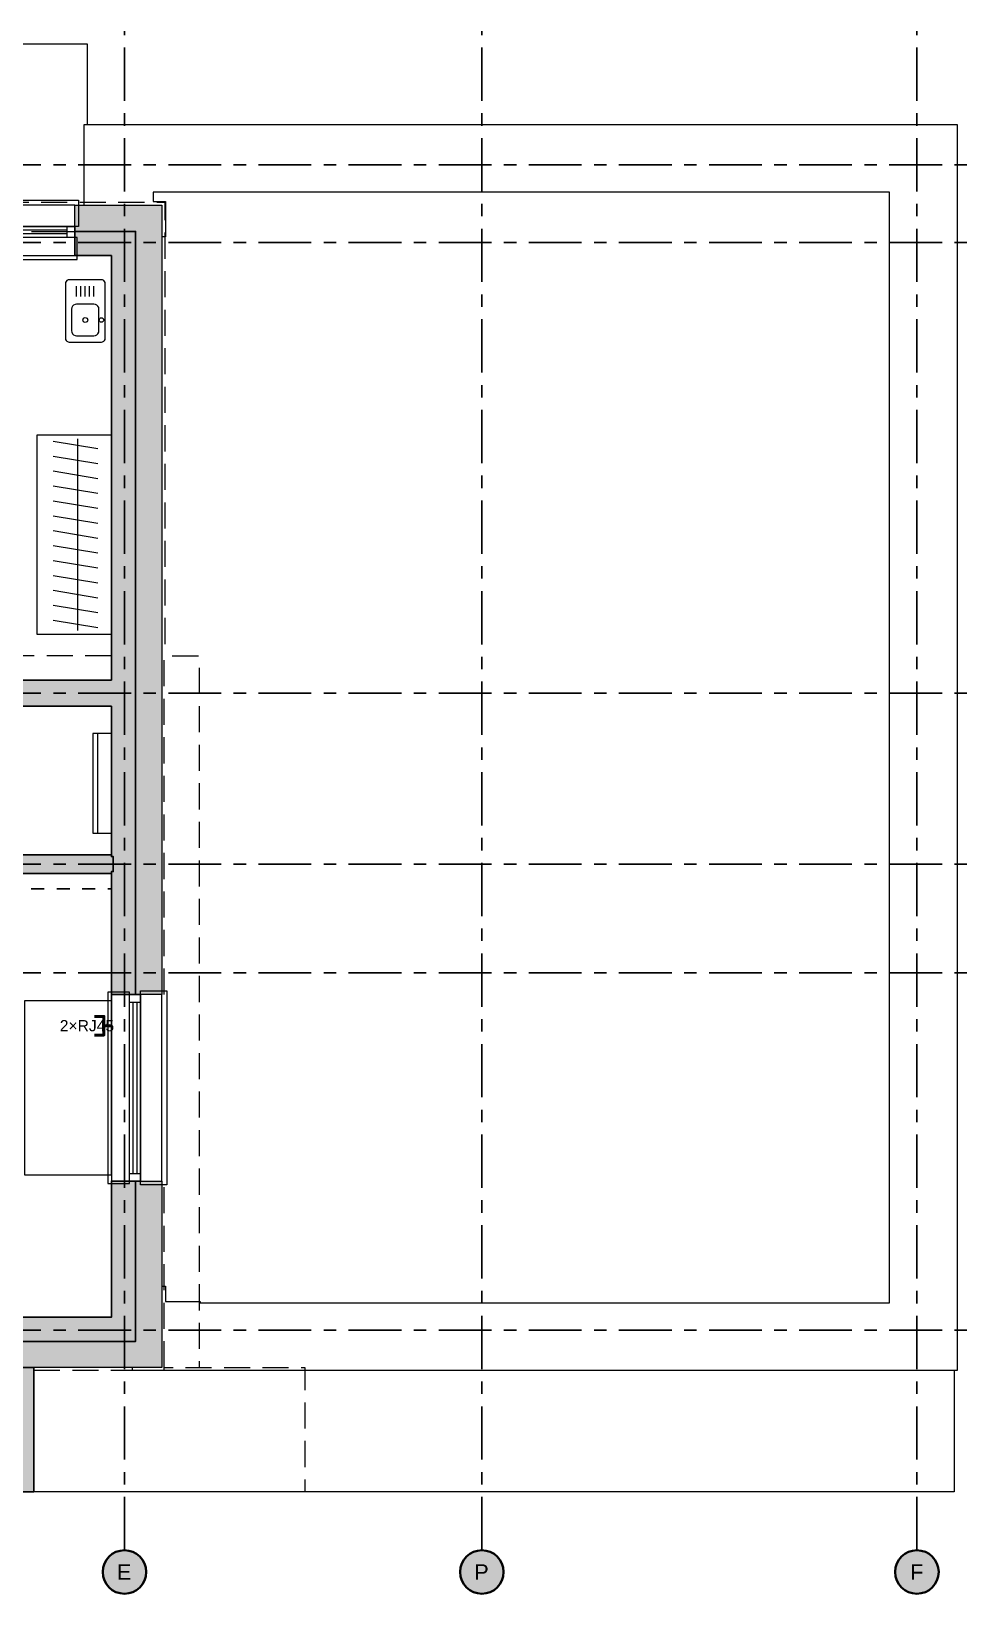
# Model space of a CAD drawing. Header units: metres. Extents: x -3.2 to 18.8, y -2.1 to 10.4.
# Drawn here: x 11.25 to 18.8, y -2.12 to 10.45 of the extents above; entities that cross this region are included whole.
import ezdxf

# ---------------------------------------------------------------- set-up
doc = ezdxf.new("R2010")
doc.units = ezdxf.units.M
for name, pattern in [('KRESKOWA', [5.25, 4.2, -1.05]), ('KRESKOWA_DROBNA', [3.15, 2.1, -1.05]), ('PUNKTOWA', [10.5, 8.4, -1.05, 0, -1.05])]:
    doc.linetypes.add(name, pattern=pattern)
for name, color, linetype, lineweight, true_color in [('E-TELETECH', 5, 'Continuous', 35, 0x0050c8), ('I-OSIE', 8, 'PUNKTOWA', 18, 0x7a7a7a), ('I-PODKLAD', 8, 'Continuous', 18, 0x9a9a9a), ('I-PODKLAD-SCIANY', 8, 'Continuous', 25, 0x6e6e6e), ('I-PODKLAD-WYPELN', 254, 'Continuous', 18, 0xe6e6e6)]:
    doc.layers.add(name, color=color, linetype=linetype, lineweight=lineweight, true_color=true_color)
doc.styles.add('PL_ARIAL', font='arial.ttf')

msp = doc.modelspace()

# ---------------------------------------------------------------- hatches: boundary and pattern name
at = {"layer": 'I-OSIE', "true_color": 0xffffff}
for points in [[(12.175, -1.945), (12.174, -1.922), (12.169, -1.9), (12.162, -1.878), (12.152, -1.858), (12.139, -1.838), (12.124, -1.821), (12.107, -1.806), (12.088, -1.793), (12.067, -1.783), (12.045, -1.776), (12.023, -1.771), (12, -1.77), (11.977, -1.771), (11.955, -1.776), (11.933, -1.783), (11.912, -1.793), (11.893, -1.806), (11.876, -1.821), (11.861, -1.838), (11.848, -1.858), (11.838, -1.878), (11.831, -1.9), (11.826, -1.922), (11.825, -1.945), (11.826, -1.968), (11.831, -1.99), (11.838, -2.012), (11.848, -2.033), (11.861, -2.052), (11.876, -2.069), (11.893, -2.084), (11.912, -2.097), (11.933, -2.107), (11.955, -2.114), (11.977, -2.119), (12, -2.12), (12.023, -2.119), (12.045, -2.114), (12.067, -2.107), (12.088, -2.097), (12.107, -2.084), (12.124, -2.069), (12.139, -2.052), (12.152, -2.033), (12.162, -2.012), (12.169, -1.99), (12.174, -1.968)], [(15.05, -1.945), (15.049, -1.922), (15.044, -1.9), (15.037, -1.878), (15.027, -1.858), (15.014, -1.838), (14.999, -1.821), (14.982, -1.806), (14.963, -1.793), (14.942, -1.783), (14.92, -1.776), (14.898, -1.771), (14.875, -1.77), (14.852, -1.771), (14.83, -1.776), (14.808, -1.783), (14.787, -1.793), (14.768, -1.806), (14.751, -1.821), (14.736, -1.838), (14.723, -1.858), (14.713, -1.878), (14.706, -1.9), (14.701, -1.922), (14.7, -1.945), (14.701, -1.968), (14.706, -1.99), (14.713, -2.012), (14.723, -2.033), (14.736, -2.052), (14.751, -2.069), (14.768, -2.084), (14.787, -2.097), (14.808, -2.107), (14.83, -2.114), (14.852, -2.119), (14.875, -2.12), (14.898, -2.119), (14.92, -2.114), (14.942, -2.107), (14.963, -2.097), (14.982, -2.084), (14.999, -2.069), (15.014, -2.052), (15.027, -2.033), (15.037, -2.012), (15.044, -1.99), (15.049, -1.968)], [(18.55, -1.945), (18.549, -1.922), (18.544, -1.9), (18.537, -1.878), (18.527, -1.858), (18.514, -1.838), (18.499, -1.821), (18.482, -1.806), (18.462, -1.793), (18.442, -1.783), (18.42, -1.776), (18.398, -1.771), (18.375, -1.77), (18.352, -1.771), (18.33, -1.776), (18.308, -1.783), (18.288, -1.793), (18.268, -1.806), (18.251, -1.821), (18.236, -1.838), (18.223, -1.858), (18.213, -1.878), (18.206, -1.9), (18.201, -1.922), (18.2, -1.945), (18.201, -1.968), (18.206, -1.99), (18.213, -2.012), (18.223, -2.033), (18.236, -2.052), (18.251, -2.069), (18.268, -2.084), (18.288, -2.097), (18.308, -2.107), (18.33, -2.114), (18.352, -2.119), (18.375, -2.12), (18.398, -2.119), (18.42, -2.114), (18.442, -2.107), (18.462, -2.097), (18.482, -2.084), (18.499, -2.069), (18.514, -2.052), (18.527, -2.033), (18.537, -2.012), (18.544, -1.99), (18.549, -1.968)]]:
    msp.add_hatch(color=7, dxfattribs=at).paths.add_polyline_path(points)
at = {"layer": 'I-PODKLAD-WYPELN', "true_color": 0xe4e4e4}
h = msp.add_hatch(color=7, dxfattribs=at)
h.paths.add_polyline_path([(11.895, 5.02), (11.895, 5.02), (11.05, 5.02), (11.05, 5.02), (11.05, 5.02), (11.05, 5.035), (11.05, 5.035), (11.05, 5.035), (11.05, 5.035), (11.05, 5.23), (11.05, 5.23), (11.05, 5.23), (11.05, 5.23), (11.05, 5.23), (11.895, 5.23), (11.895, 5.23), (11.895, 5.23), (11.895, 5.23), (11.895, 5.23), (11.895, 8.645), (11.895, 8.645), (11.895, 8.645), (11.895, 8.645), (11.895, 8.645), (11.6, 8.645), (11.6, 8.645), (11.6, 8.645), (11.6, 8.84), (11.6, 8.84), (11.6, 8.84), (11.6, 8.84), (11.6, 9.05), (12.3, 9.05), (12.3, 2.7), (12.09, 2.7), (12.09, 2.7), (12.09, 2.7), (12.09, 2.7), (11.895, 2.7), (11.895, 2.7), (11.895, 2.7), (11.895, 3.675), (8.4, 3.675), (8.4, 3.69), (8.4, 3.825), (11.895, 3.825), (11.895, 5.02)])
h.paths.add_polyline_path([(11.895, 3.81), (11.895, 3.81), (11.895, 3.81), (11.895, 3.81)], flags=0)
h.paths.add_polyline_path([(11.895, 3.69), (11.895, 3.69), (11.895, 3.69), (11.895, 3.69)], flags=0)
h.paths.add_polyline_path([(12.09, 8.66), (12.09, 8.66), (12.09, 8.66), (12.09, 8.66), (12.09, 8.66)], flags=0)
h.paths.add_polyline_path([(12.09, 8.84), (12.09, 8.84), (12.09, 8.84), (12.09, 8.84)], flags=0)
h = msp.add_hatch(color=7, dxfattribs=at)
h.paths.add_polyline_path([(11.12, -0.09), (11.12, -0.09), (11.12, -0.09), (11.12, -0.09), (11.12, -0.09), (11.12, 0.105), (11.12, 0.105), (11.12, 0.105), (11.895, 0.105), (11.895, 0.105), (11.895, 0.105), (11.895, 0.105), (11.895, 0.105), (11.895, 0.105), (11.895, 1.2), (11.895, 1.2), (11.895, 1.2), (12.09, 1.2), (12.09, 1.2), (12.09, 1.2), (12.09, 1.2), (12.3, 1.2), (12.3, -0.3), (12.3, -0.3), (12.3, -0.3), (12.3, -0.3), (11.27, -0.3), (11.27, -1.3), (11.12, -1.3), (11.12, -0.32), (11.12, -0.32), (11.12, -0.3), (11.12, -0.3), (11.12, -0.3), (11.12, -0.3)])
h.paths.add_polyline_path([(12.09, -0.09), (12.09, -0.09), (12.09, -0.09), (12.09, -0.09), (12.09, -0.09), (12.09, -0.09)], flags=0)
h.paths.add_polyline_path([(12.09, 0.09), (12.09, 0.09), (12.09, 0.09), (12.09, 0.09), (12.09, 0.09)], flags=0)

# ---------------------------------------------------------------- linework, layer by layer
at = {"layer": 'E-TELETECH', "linetype": 'KRESKOWA_DROBNA', "lineweight": 25, "ltscale": 0.05, "flags": 128}
msp.add_lwpolyline([(11.895, 2.45), (11.895, 3.55), (6.25, 3.55), (6.25, 3.85)], dxfattribs=at)
at = {"layer": 'E-TELETECH', "lineweight": 50, "ltscale": 0.05}
for points in [[(11.76, 2.375), (11.835, 2.375), (11.835, 2.525), (11.76, 2.525)], [(11.895, 2.45), (11.835, 2.45)]]:
    msp.add_lwpolyline(points, dxfattribs=at)
at = {"layer": 'I-OSIE', "linetype": 'PUNKTOWA', "lineweight": 25, "ltscale": 0.051044, "flags": 128}
for points in [[(12, -1.77), (12, 10.45)], [(14.875, -1.77), (14.875, 10.45)], [(18.375, -1.77), (18.375, 10.45)]]:
    msp.add_lwpolyline(points, dxfattribs=at)
at = {"layer": 'I-OSIE', "linetype": 'PUNKTOWA', "lineweight": 25, "ltscale": 0.050584, "flags": 128}
for points in [[(-2.87, 9.375), (18.8, 9.375)], [(-2.87, 8.75), (18.8, 8.75)], [(-2.87, 5.125), (18.8, 5.125)], [(-2.87, 3.75), (18.8, 3.75)], [(-2.87, 2.875), (18.8, 2.875)], [(-2.87, 0), (18.8, 0)]]:
    msp.add_lwpolyline(points, dxfattribs=at)
at = {"layer": 'I-OSIE', "linetype": 'Continuous', "lineweight": 35, "ltscale": 0.05}
for centre in [(12, -1.945), (14.875, -1.945), (18.375, -1.945)]:
    msp.add_circle(centre, 0.175, dxfattribs=at)
at = {"layer": 'I-PODKLAD', "lineweight": 13, "ltscale": 0.05}
for points in [[(9.4, 9.05), (9.4, 10.35), (11.7, 10.35), (11.7, 9.7)], [(11.675, 9.05), (11.675, 9.7), (18.7, 9.7), (18.7, -0.325), (12.065, -0.325), (12.065, -0.3)], [(12.3, 0.355), (12.33, 0.355), (12.33, 0.23), (12.61, 0.23), (12.61, 0.22), (18.155, 0.22), (18.155, 9.155), (12.23, 9.155), (12.23, 9.08), (12.33, 9.08), (12.33, 8.795), (12.3, 8.795)], [(11.6, 9.05), (10.4, 9.05)], [(11.251, 8.84), (11.6, 8.84)], [(10.4, 8.645), (11.6, 8.645)], [(11.895, 2.7), (11.895, 1.2)], [(12.3, 1.2), (12.3, 2.7)], [(18.675, -0.326), (18.675, -1.3), (12.6, -1.3), (11.271, -1.3)]]:
    msp.add_lwpolyline(points, dxfattribs=at)
at = {"layer": 'I-PODKLAD', "linetype": 'KRESKOWA', "lineweight": 13, "ltscale": 0.05, "flags": 128}
for points in [[(8.565, 9.05), (8.565, 9.075), (12.325, 9.075), (12.325, 5.426)], [(11.895, 5.425), (9.95, 5.425)], [(12.32, 2.7), (12.32, 5.425), (12.6, 5.425), (12.6, -0.299)], [(12.32, -0.299), (12.32, 1.2)], [(11.271, -0.32), (12.32, -0.32), (12.32, -0.3), (13.45, -0.3), (13.45, -1.3), (11.271, -1.3)]]:
    msp.add_lwpolyline(points, dxfattribs=at)
at = {"layer": 'I-PODKLAD', "lineweight": 18, "ltscale": 0.05}
for points in [[(11.63, 8.88), (10.37, 8.88), (10.37, 9.09), (11.63, 9.09)], [(11.6, 8.79), (10.4, 8.79), (10.4, 8.88), (11.6, 8.88)], [(11.62, 8.79), (10.38, 8.79), (10.38, 8.615), (11.62, 8.615)], [(11.845, 8.42), (11.844, 8.429), (11.839, 8.438), (11.833, 8.444), (11.824, 8.449), (11.815, 8.45), (11.555, 8.45), (11.546, 8.449), (11.537, 8.444), (11.531, 8.438), (11.526, 8.429), (11.525, 8.42), (11.525, 7.98), (11.526, 7.971), (11.531, 7.962), (11.537, 7.956), (11.546, 7.951), (11.555, 7.95), (11.815, 7.95), (11.824, 7.951), (11.833, 7.956), (11.839, 7.962), (11.844, 7.971), (11.845, 7.98)], [(11.795, 8.215), (11.793, 8.227), (11.787, 8.239), (11.779, 8.247), (11.767, 8.253), (11.755, 8.255), (11.615, 8.255), (11.603, 8.253), (11.591, 8.247), (11.583, 8.239), (11.577, 8.227), (11.575, 8.215), (11.575, 8.04), (11.577, 8.028), (11.583, 8.016), (11.591, 8.008), (11.603, 8.002), (11.615, 8), (11.755, 8), (11.767, 8.002), (11.779, 8.008), (11.787, 8.016), (11.793, 8.028), (11.795, 8.04)], [(11.895, 4), (11.895, 4.8), (11.745, 4.8), (11.745, 4)], [(12.04, 1.18), (12.04, 2.72), (11.865, 2.72), (11.865, 1.18)], [(12.04, 1.2), (12.04, 2.7), (12.13, 2.7), (12.13, 1.2)], [(12.13, 1.17), (12.13, 2.73), (12.34, 2.73), (12.34, 1.17)]]:
    msp.add_lwpolyline(points, close=True, dxfattribs=at)
for points in [[(11.54, 8.851), (10.46, 8.851)], [(11.54, 8.819), (10.46, 8.819)], [(11.54, 8.79), (11.54, 8.88)], [(11.615, 8.315), (11.615, 8.4)], [(11.65, 8.315), (11.65, 8.4)], [(11.685, 8.315), (11.685, 8.4)], [(11.72, 8.315), (11.72, 8.4)], [(11.755, 8.315), (11.755, 8.4)], [(11.785, 4), (11.785, 4.8)], [(12.04, 2.64), (12.13, 2.64)], [(12.069, 1.26), (12.069, 2.64)], [(12.101, 1.26), (12.101, 2.64)], [(12.04, 1.26), (12.13, 1.26)]]:
    msp.add_lwpolyline(points, dxfattribs=at)
at = {"layer": 'I-PODKLAD', "lineweight": 13, "ltscale": 0.05, "true_color": 0xb8b8b8}
for points in [[(11.895, 5.6), (11.895, 7.2), (11.295, 7.2), (11.295, 5.6)], [(11.895, 1.25), (11.895, 2.65), (11.195, 2.65), (11.195, 1.25)]]:
    msp.add_lwpolyline(points, close=True, dxfattribs=at)
for points in [[(11.625, 5.63), (11.625, 7.17)], [(11.787, 7.09), (11.427, 7.15)], [(11.787, 6.97), (11.427, 7.03)], [(11.787, 6.85), (11.427, 6.91)], [(11.787, 6.73), (11.427, 6.79)], [(11.787, 6.61), (11.427, 6.67)], [(11.787, 6.49), (11.427, 6.55)], [(11.787, 6.37), (11.427, 6.43)], [(11.787, 6.25), (11.427, 6.31)], [(11.787, 6.13), (11.427, 6.19)], [(11.787, 6.01), (11.427, 6.07)], [(11.787, 5.89), (11.427, 5.95)], [(11.787, 5.77), (11.427, 5.83)], [(11.787, 5.65), (11.427, 5.71)]]:
    msp.add_lwpolyline(points, dxfattribs=at)
at = {"layer": 'I-PODKLAD', "lineweight": 13, "ltscale": 0.05}
for centre, radius in [((11.685, 8.127), 0.02), ((11.815, 8.127), 0.018)]:
    msp.add_circle(centre, radius, dxfattribs=at)
at = {"layer": 'I-PODKLAD-SCIANY', "lineweight": 13, "ltscale": 0.05}
msp.add_lwpolyline([(11.6, 8.84), (11.6, 8.84), (11.6, 9.05), (11.6, 9.05), (11.6, 9.05), (12.3, 9.05), (12.3, 9.05), (12.3, 9.05), (12.3, 2.7), (12.3, 2.7), (12.3, 2.7), (12.09, 2.7), (12.09, 2.7), (12.09, 2.7), (12.09, 8.84), (12.09, 8.84), (12.09, 8.84), (12.09, 8.84), (12.09, 8.84), (12.09, 8.84), (12.09, 8.84), (12.09, 8.84), (12.09, 8.84), (12.09, 8.84), (12.09, 8.84), (12.09, 8.84), (12.09, 8.84), (12.09, 8.84), (12.09, 8.84), (12.09, 8.84), (12.09, 8.84), (11.6, 8.84)], close=True, dxfattribs=at)
at = {"layer": 'I-PODKLAD-SCIANY', "lineweight": 25, "ltscale": 0.05}
for points in [[(11.05, 5.23), (11.895, 5.23), (11.895, 5.23), (11.895, 5.23), (11.895, 5.23), (11.895, 5.23), (11.895, 5.23), (11.895, 5.23), (11.895, 5.23), (11.895, 5.23), (11.895, 5.23), (11.895, 5.23), (11.895, 5.23), (11.895, 5.23), (11.895, 5.23), (11.895, 5.23), (11.895, 5.23), (11.895, 5.23), (11.895, 8.645), (11.895, 8.645), (11.895, 8.645), (11.895, 8.645), (11.895, 8.645), (11.895, 8.645), (11.895, 8.645), (11.895, 8.645), (11.895, 8.645), (11.895, 8.645), (11.895, 8.645), (11.895, 8.645), (11.895, 8.645), (11.895, 8.645), (11.895, 8.645), (11.895, 8.645), (11.895, 8.645), (11.6, 8.645), (11.6, 8.645), (11.6, 8.645), (11.6, 8.645), (11.6, 8.645), (11.6, 8.84), (11.6, 8.84), (11.6, 8.84), (11.6, 8.84), (11.6, 8.84), (12.09, 8.84), (12.09, 8.84), (12.09, 8.84), (12.09, 8.84), (12.09, 8.84), (12.09, 2.7), (12.09, 2.7), (12.09, 2.7), (12.09, 2.7), (12.09, 2.7), (11.895, 2.7), (11.895, 2.7), (11.895, 2.7), (11.895, 2.7), (11.895, 3.69), (11.895, 3.69), (11.895, 3.69), (11.895, 3.69), (11.895, 3.69), (11.91, 3.69), (11.91, 3.69), (11.91, 3.69), (11.91, 3.69), (11.91, 3.69), (11.91, 3.69), (11.91, 3.69), (11.91, 3.69), (11.91, 3.69), (11.91, 3.69), (11.91, 3.69), (11.91, 3.69), (11.91, 3.69), (11.91, 3.69), (11.91, 3.69), (11.91, 3.69), (11.91, 3.69), (11.91, 3.81), (11.91, 3.81), (11.91, 3.81), (11.91, 3.81), (11.91, 3.81), (11.91, 3.81), (11.91, 3.81), (11.91, 3.81), (11.91, 3.81), (11.91, 3.81), (11.91, 3.81), (11.91, 3.81), (11.91, 3.81), (11.91, 3.81), (11.91, 3.81), (11.91, 3.81), (11.91, 3.81), (11.895, 3.81), (11.895, 3.81), (11.895, 3.81), (11.895, 3.81), (11.895, 5.02), (11.895, 5.02), (11.895, 5.02), (11.895, 5.02), (11.895, 5.02), (11.895, 5.02), (11.895, 5.02), (11.895, 5.02), (11.895, 5.02), (11.895, 5.02), (11.895, 5.02), (11.895, 5.02), (11.895, 5.02), (11.895, 5.02), (11.895, 5.02), (11.895, 5.02), (11.895, 5.02), (11.05, 5.02)], [(8.4, 3.825), (11.895, 3.825), (11.895, 3.825), (11.895, 3.825), (11.895, 3.81), (11.895, 3.81), (11.895, 3.81), (11.895, 3.81), (11.895, 3.81), (11.895, 3.81), (11.895, 3.81), (11.895, 3.81), (11.895, 3.81), (11.895, 3.81), (11.895, 3.81), (11.895, 3.81), (11.895, 3.81), (11.895, 3.81), (11.895, 3.81), (11.895, 3.81), (11.895, 3.81), (11.91, 3.81), (11.91, 3.81), (11.91, 3.81), (11.91, 3.69), (11.91, 3.69), (11.91, 3.69), (11.895, 3.69), (11.895, 3.69), (11.895, 3.69), (11.895, 3.69), (11.895, 3.69), (11.895, 3.69), (11.895, 3.69), (11.895, 3.69), (11.895, 3.69), (11.895, 3.69), (11.895, 3.69), (11.895, 3.69), (11.895, 3.69), (11.895, 3.69), (11.895, 3.69), (11.895, 3.69), (11.895, 3.69), (11.895, 3.675), (11.895, 3.675), (11.895, 3.675), (8.4, 3.675)], [(11.12, 0.105), (11.895, 0.105), (11.895, 0.105), (11.895, 0.105), (11.895, 0.105), (11.895, 0.105), (11.895, 0.105), (11.895, 0.105), (11.895, 0.105), (11.895, 0.105), (11.895, 0.105), (11.895, 0.105), (11.895, 0.105), (11.895, 0.105), (11.895, 0.105), (11.895, 0.105), (11.895, 0.105), (11.895, 0.105), (11.895, 1.2), (11.895, 1.2), (11.895, 1.2), (11.895, 1.2), (11.895, 1.2), (12.09, 1.2), (12.09, 1.2), (12.09, 1.2), (12.09, 1.2), (12.09, -0.09), (12.09, -0.09), (12.09, -0.09), (12.09, -0.09), (11.12, -0.09)]]:
    msp.add_lwpolyline(points, dxfattribs=at)
at = {"layer": 'I-PODKLAD-SCIANY', "lineweight": 13, "ltscale": 0.05}
msp.add_lwpolyline([(11.12, -0.09), (12.09, -0.09), (12.09, -0.09), (12.09, -0.09), (12.09, -0.09), (12.09, -0.09), (12.09, -0.09), (12.09, -0.09), (12.09, -0.09), (12.09, -0.09), (12.09, -0.09), (12.09, -0.09), (12.09, -0.09), (12.09, -0.09), (12.09, -0.09), (12.09, -0.09), (12.09, -0.09), (12.09, -0.09), (12.09, 1.2), (12.09, 1.2), (12.09, 1.2), (12.3, 1.2), (12.3, 1.2), (12.3, 1.2), (12.3, -0.3), (12.3, -0.3), (12.3, -0.3), (11.12, -0.3)], dxfattribs=at)
at = {"layer": 'I-PODKLAD-SCIANY', "lineweight": 25, "ltscale": 0.05}
msp.add_lwpolyline([(11.12, -0.32), (11.12, -0.32), (11.12, -0.3), (11.12, -0.3), (11.12, -0.3), (11.27, -0.3), (11.27, -0.3), (11.27, -0.3), (11.27, -1.3), (11.27, -1.3), (11.27, -1.3), (11.12, -1.3), (11.12, -1.3), (11.12, -1.3)], close=True, dxfattribs=at)

# ---------------------------------------------------------------- texts
at = {"layer": 'E-TELETECH', "style": 'PL_ARIAL'}
msp.add_text('2×RJ45', height=0.09, dxfattribs=at).set_placement((11.48, 2.405))
at = {"layer": 'I-OSIE', "style": 'PL_ARIAL'}
for s, p in [('E', (11.939, -2.008)), ('P', (14.814, -2.008)), ('F', (18.32, -2.008))]:
    msp.add_text(s, height=0.125, dxfattribs=at).set_placement(p)

doc.saveas('drawing.dxf')
